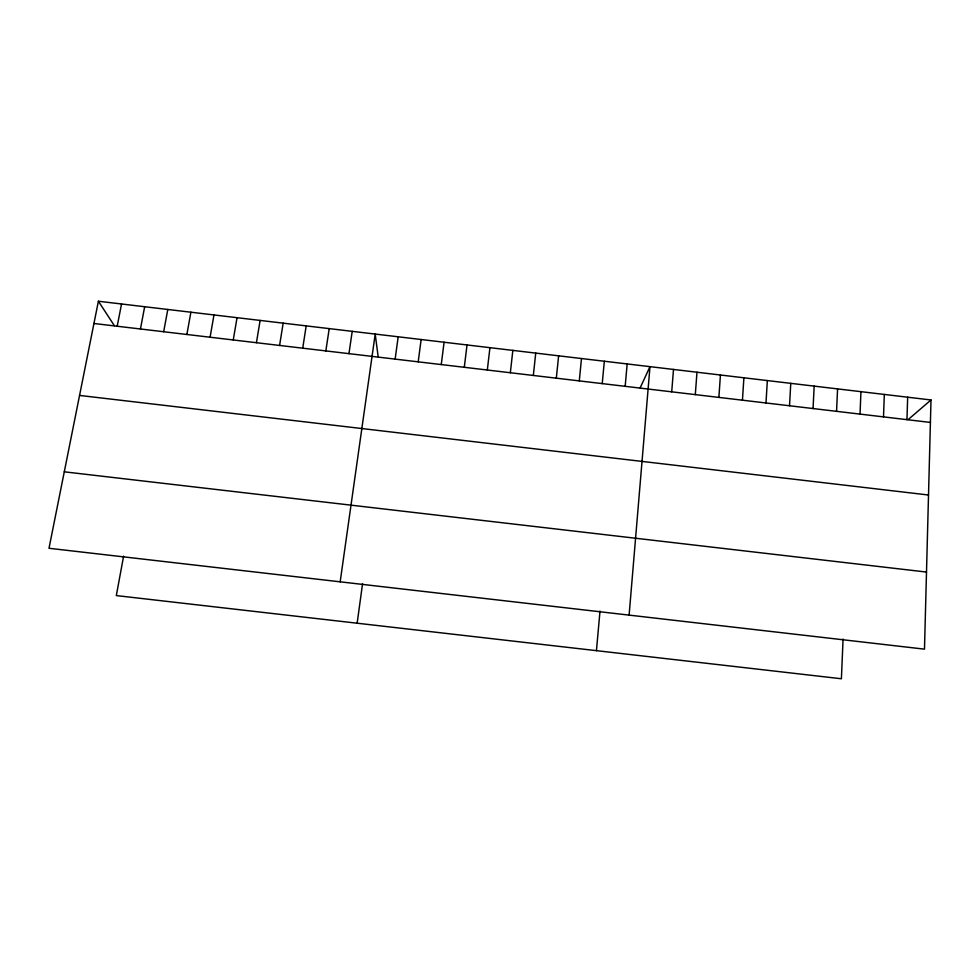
<?xml version="1.0" encoding="UTF-8"?>
<svg xmlns="http://www.w3.org/2000/svg" width="980" height="980" viewBox="0 0 980 980"><rect width="100%" height="100%" fill="white"/><g stroke="black" fill="none" stroke-linecap="round" stroke-linejoin="round"><path stroke-width="1.47" d="M931 399.975L924.483 649.152L49 548.273L98.392 301.24L931 399.975L908.191 419.55M906.966 419.648L907.664 397.206M883.507 416.88L884.315 394.438M860.036 414.099L860.942 391.669M843.07 639.034L841.404 678.76L116.314 595.583L123.615 556.126M836.553 411.318L837.569 388.901M813.045 408.55L814.172 386.12M789.525 405.757L790.762 383.352M765.992 402.976L767.34 380.571M742.448 400.195L743.894 377.79M718.879 397.402L720.435 375.009M695.31 394.622L696.976 372.229M671.717 391.829L673.493 369.435M629.111 615.122L649.985 366.655L640.161 387.847M596.44 650.659L600.005 611.03M625.179 386.328L627.163 363.948M602.235 383.609L604.329 361.24M579.29 380.889L581.483 358.533M556.322 378.182L558.625 355.826M533.328 375.463L535.741 353.106M510.335 372.743L512.846 350.387M487.317 370.024L489.939 347.68M464.3 367.292L467.019 344.96M441.257 364.572L444.087 342.24M418.203 361.841L421.143 339.521M357.149 623.207L362.563 583.663M395.136 359.109L398.186 336.789M340.17 581.826L375.205 334.07L378.17 356.855M348.954 353.658L352.212 331.35M325.838 350.913L329.219 328.619M302.722 348.182L306.189 325.887M279.582 345.45L283.159 323.155M256.429 342.706L260.117 320.423M233.252 339.962L237.05 317.692M210.075 337.23L213.983 314.948M186.874 334.486L190.892 312.216M163.672 331.73L167.788 309.472M140.446 328.986L144.673 306.728M117.196 326.242L121.545 303.996M79.564 395.43L928.513 495.01M64.288 471.821L926.492 572.063M93.945 323.486L930.412 422.429M98.392 301.24L114.342 325.654"/></g></svg>
